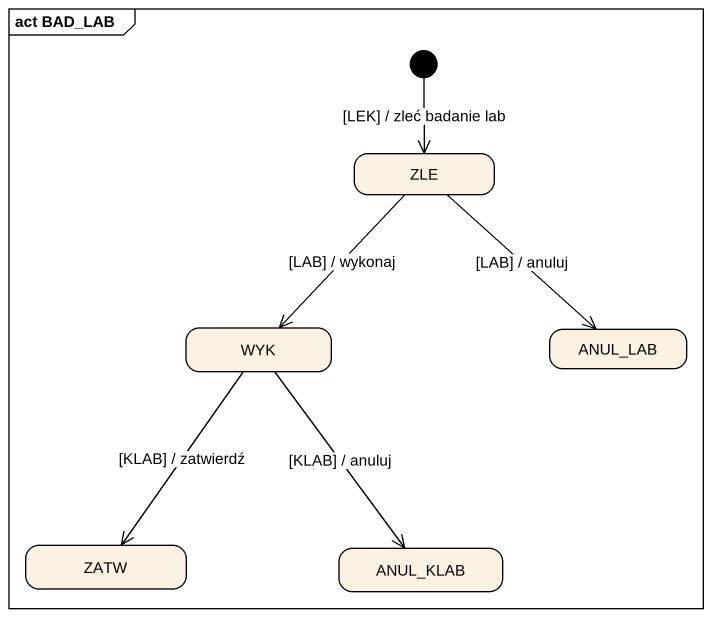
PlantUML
@startuml
mainframe act BAD_LAB
hide empty description
state ZLE
state WYK
state ANUL_LAB
state ZATW
state ANUL_KLAB
[*] --> ZLE : [LEK] / zleć badanie lab
ZLE --> WYK : [LAB] / wykonaj
ZLE --> ANUL_LAB : [LAB] / anuluj
WYK --> ZATW : [KLAB] / zatwierdź
WYK --> ANUL_KLAB : [KLAB] / anuluj
@enduml
